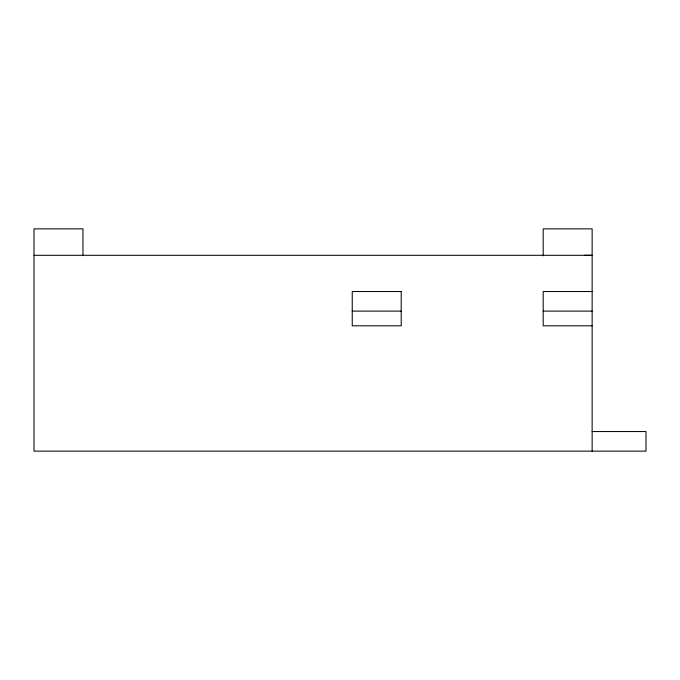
<?xml version="1.0" encoding="UTF-8"?>
<svg xmlns="http://www.w3.org/2000/svg" width="680" height="680" viewBox="0 0 680 680"><rect width="100%" height="100%" fill="white"/><g stroke="black" fill="none" stroke-linecap="round" stroke-linejoin="round"><path stroke-width="1.02" d="M34 255.298L592.144 255.298L584.307 255.306M592.144 291.533L543.184 291.533L543.184 325.805L592.144 325.805M352.24 311.117L401.2 311.117M543.184 311.117L592.144 311.117M592.144 431.553L646 431.553L646 451.137L34 451.137L34 228.862L82.96 228.862L82.96 255.791M592.144 451.137L592.144 228.862L543.184 228.862L543.184 255.791M401.2 291.533L352.24 291.533L352.24 325.805L401.2 325.805L401.2 291.533"/></g></svg>
